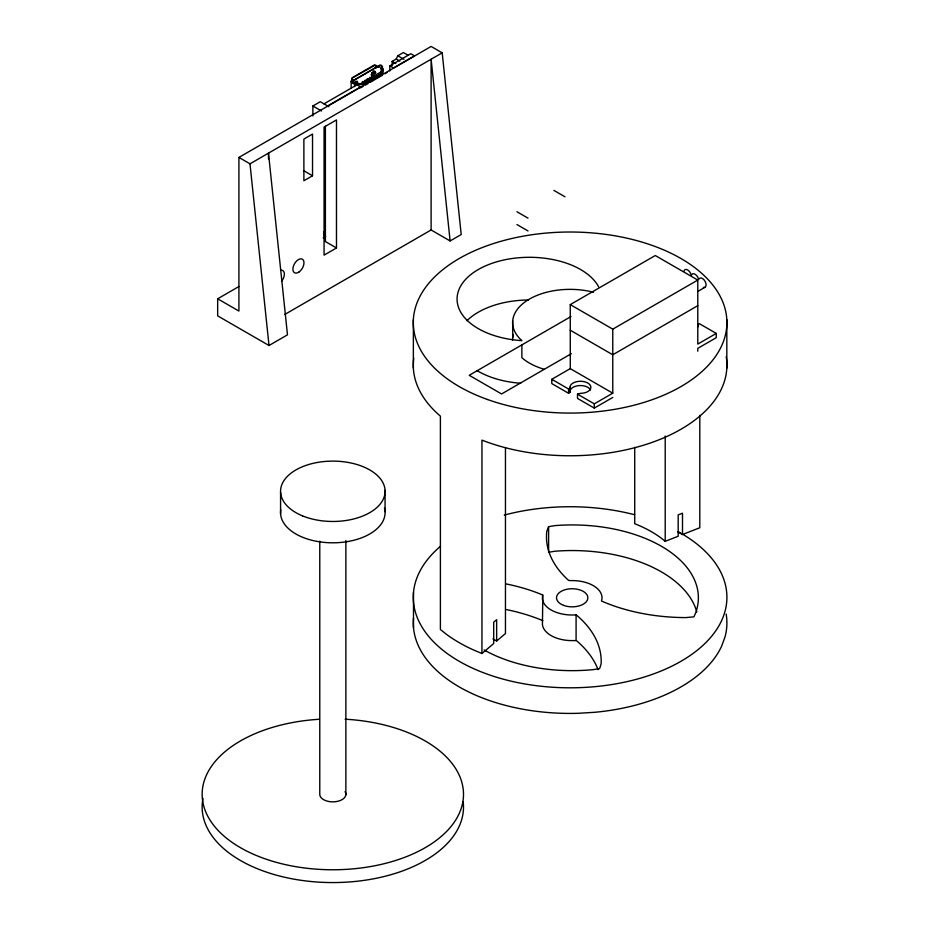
<?xml version="1.0" encoding="UTF-8"?>
<svg xmlns="http://www.w3.org/2000/svg" width="929" height="929" viewBox="0 0 929 929"><rect width="100%" height="100%" fill="white"/><g stroke="black" fill="none" stroke-linecap="round" stroke-linejoin="round"><path stroke-width="1.39" d="M351.894 81.473L351.731 78.303L374.596 65.448M506.421 583.981A141.986 81.973 0 0 1 542.548 594.92L542.431 599.066A29.833 17.221 0 0 0 574.389 614.963L576.526 615.114A141.986 81.973 0 0 1 601.121 663.968L599.623 668.613L593.434 669.612A126.205 72.857 0 0 1 484.055 649.952M542.826 595.048L542.431 624.683A29.833 17.221 0 0 0 574.389 640.58L576.526 640.72A141.986 81.973 0 0 1 598.044 669.716M374.712 71.986L373.795 73.077L373.795 77.177M354.715 82.751L354.762 82.681A1.637 0.941 60 0 1 354.495 83.145M548.609 526.697L546.798 531.272A140 80.835 0 0 0 568.478 580.277L569.965 580.625A29.833 17.221 0 0 1 601.481 601.005A140 80.835 0 0 0 685.753 617.599L693.928 616.844L695.496 613.268A126.205 72.857 0 0 0 554.752 525.628L548.609 526.697L548.609 552.302L554.752 551.245A126.205 72.857 0 0 1 696.82 612.002M392.131 65.564L392.131 61.384L396.195 59.038L397.809 55.775L403.407 52.547L408.342 55.392M379.078 65.971C379.613 63.683 383.143 65.692 381.296 67.248A1.428 0.824 -60 0 0 380.913 68.491L381.262 68.7A1.312 0.755 0 0 1 381.645 69.187L381.645 71.812A1.312 0.755 0 0 1 381.262 72.346L382.539 73.031L372.738 78.547L372.366 79.894M380.902 68.491L382.516 66.842L381.424 65.599M352.672 81.531L352.997 80.765A3.263 1.881 60 0 0 352.254 78.965L352.416 77.641L374.596 64.844L375.908 65.309A3.263 1.881 60 0 1 376.651 67.109L376.326 67.875M372.599 76.886L362.833 82.414A1.626 0.941 60 0 0 362.426 83.215L362.066 83.424A1.312 0.755 0 0 1 361.149 83.645L356.678 83.645A1.312 0.755 0 0 1 355.761 83.424L355.401 83.215A1.428 0.824 -60 0 0 355.017 82.414L352.799 81.137A1.428 0.824 -60 0 1 353.183 81.938A1.324 0.766 0 0 1 352.997 80.765L351.894 80.126A3.147 1.823 0 0 0 352.079 82.576L354.646 84.063A2.88 1.661 0 0 0 356.678 84.551L361.149 84.551A2.88 1.661 0 0 0 363.181 84.063L382.376 72.985A2.88 1.661 0 0 0 383.212 71.812L383.212 69.234A2.88 1.661 0 0 0 382.376 68.061L382.016 67.852M373.237 78.408L364.04 83.656L362.426 83.215M413.765 358.129A156.815 90.531 0 0 0 440.392 416.122L440.392 629.514L446.187 634.124A156.815 90.531 0 0 0 473.987 650.172L481.954 653.505L493.705 643.53L493.705 622.186L496.643 619.689L496.643 641.033L492.927 638.885M496.643 641.033L505.457 633.543L505.457 447.546M375.548 66.47L376.651 67.109A1.324 0.766 0 0 1 378.684 67.213L379.798 66.574M312.876 115.962L312.876 105.999L320.273 101.725L328.901 106.707M371.774 72.741L373.795 71.707M356.237 82.1L357.154 82.124L356.237 83.215L357.34 83.854L358.129 83.238L356.237 81.322M373.795 71.196L374.248 71.696M355.401 83.215L354.297 83.854L352.672 83.053M355.761 83.424L354.646 84.063L354.646 86.56M373.795 71.963L375.827 72.625L374.898 73.716L373.795 73.077M323.966 103.862L356.933 84.829L360.638 86.966L327.67 105.999M389.832 65.843L410.804 53.731L414.497 55.868L393.524 67.968L389.832 65.843L389.832 70.964M268.481 158.94L268.481 153.146L287.479 334.835L269.004 345.507L217.665 315.872L217.665 298.801L238.916 311.064L238.916 157.419L431.114 46.45L442.192 52.848L461.202 234.538L450.112 240.948L431.114 229.974L284.738 314.478M360.591 87.837L363.03 86.432M365.469 85.027L367.907 83.622M370.334 82.216L382.527 75.179M384.954 73.774L387.393 72.369M238.916 157.419L249.994 163.818L442.192 52.848M312.527 175.767L303.888 180.749L303.888 139.06L312.527 134.066L312.527 175.767L303.899 170.785M217.665 298.801L239.02 286.469M323.187 237.87L325.696 236.419M336.484 247.962L324.07 255.138L324.07 127.099L336.484 119.922L336.484 247.962L325.394 241.563L325.394 126.205M697.784 280.07L612.768 329.156L612.768 393.176L570.267 368.627L570.267 304.607L655.282 255.533L697.784 280.07L697.784 344.09L716.259 333.418L716.259 337.691L697.784 348.363L697.784 351.208M570.987 316.545L469.238 375.293L501.567 393.954L571.347 353.67M697.621 291.532L705.018 287.27M612.768 397.438L594.293 408.11L577.501 398.413L577.501 394.151L580.428 393.339A10.451 6.038 0 0 0 590.879 387.3A10.451 6.038 0 0 0 580.428 381.273A10.451 6.038 0 0 0 569.976 387.3L570.151 392.352L568.571 393.269L551.78 383.572L551.78 379.299L570.267 368.627M697.784 305.676L612.768 354.762L570.267 330.225M551.78 379.299L568.571 388.996L570.151 388.09M577.501 394.151L594.293 403.848L612.768 393.176M634.728 447.302L634.728 523.724A114.999 66.389 0 0 1 665.21 541.317L678.182 536.219L678.182 514.887L682.501 513.191L682.501 534.523L699.792 527.742L699.792 415.275M542.826 620.653L542.548 620.537A141.986 81.973 0 0 0 506.421 609.587M397.809 55.775L403.976 59.328M396.195 59.038L399.888 61.175M392.131 61.384L395.824 63.52M371.205 74.575L372.355 75.249L371.391 75.191L372.297 72.52A1.637 0.941 60 0 1 372.053 73.008M553.893 190.399L564.983 196.809M516.93 211.742L528.02 218.141M716.259 333.418L699.467 323.733L697.888 324.639L698.074 325.417A10.451 6.038 0 0 1 697.714 326.985M312.876 105.999L321.504 110.981M516.93 224.551L528.02 230.949M570.267 304.607L612.768 329.156M677.531 531.655L682.501 534.523M373.191 71.01L374.341 71.638A1.637 0.941 60 0 0 374.863 71.127L374.898 72.601M373.47 76.619C372.912 74.97 370.799 76.573 372.181 77.664M368.662 79.395C368.116 77.746 366.003 79.348 367.373 80.44M363.866 82.17C363.076 80.451 361.369 82.263 362.589 83.459M355.749 81.392L356.794 81.775A1.637 0.941 60 0 0 357.305 81.253L357.34 82.739M569.976 387.3L570.151 392.352M450.112 240.948L431.114 59.259L431.114 229.974M249.994 163.818L269.004 345.507M371.17 78.512C370.996 76.248 368.325 77.792 369.8 79.302M366.363 81.287C366.189 79.023 363.518 80.568 364.992 82.077M726.826 319.704L726.826 368.081M665.21 436.049L665.21 541.317M594.293 403.848L594.293 408.11M576.085 614.766L576.085 640.371M568.571 388.996L568.571 393.269M521.877 344.903L521.877 357.7A57.493 33.2 0 0 0 543.988 369.208M512.68 320.819L512.68 337.889M481.954 653.505L481.954 440.114A156.815 90.531 0 0 0 649.917 443.156A156.815 90.531 0 0 0 726.211 356.713M413.359 319.704L413.359 368.081M413.498 592.539L413.498 627.621M385.059 490.338L385.059 511.682M382.376 70.546L382.376 68.061L381.262 68.7L381.262 72.439M351.162 81.369L351.162 88.394M345.867 540.469L345.867 794.713M319.773 541.131L319.773 793.923A13.064 7.548 0 0 0 334.858 801.773A13.064 7.548 0 0 0 345.019 791.613M280.57 492.242L280.57 513.574M520.716 383.236A72.369 41.782 0 0 1 476.902 370.497M466.927 320.702A72.369 41.782 0 0 1 528.462 299.986M512.611 340.2A57.493 33.2 0 0 1 513.307 334.428M598.624 286.829A72.369 41.782 0 0 0 517.65 257.856A72.369 41.782 0 0 0 457.103 300.311A72.369 41.782 0 0 0 521.877 340.629A57.493 33.2 0 0 1 526.371 300.996A57.493 33.2 0 0 1 593.48 292.229M682.258 534.001A156.815 90.531 0 0 1 686.833 657.72A156.815 90.531 0 0 1 473.314 668.508A156.815 90.531 0 0 1 440.601 546.206M504.273 515.096A156.815 90.531 0 0 1 634.553 514.736M678.634 531.934A156.815 90.531 0 0 1 680.98 533.258M726.164 614.092A156.815 90.531 0 0 1 724.98 637.039L721.566 646.317A156.815 90.531 0 0 1 594.63 712.299L578.302 713.298A156.815 90.531 0 0 1 413.498 618.145M345.1 719.209A130.675 75.446 0 0 1 444.132 833.847A130.675 75.446 0 0 1 222.252 834.521A130.675 75.446 0 0 1 319.146 719.278M463.141 801.588A130.675 75.446 0 0 1 330.097 882.55A130.675 75.446 0 0 1 203.01 798.452M384.443 507.908A52.268 30.181 0 0 1 334.463 542.791A52.268 30.181 0 0 1 280.779 509.789M280.535 270.269A7.838 4.529 -60 0 1 284.344 273.498A7.838 4.529 -60 0 1 281.592 281.29M325.15 238.079A21.959 12.681 -60 0 1 323.966 231.902M375.862 66.331A3.147 1.823 0 0 1 379.508 66.424M378.695 67.213A1.428 0.824 -60 0 1 379.078 65.971M371.635 77.908A1.626 0.941 60 0 1 372.03 77.095L381.308 71.742A1.626 0.941 60 0 0 380.913 72.555M684.046 271.036A5.226 3.019 60 0 1 687.623 269.933A5.226 3.019 60 0 1 691.188 275.158M569.976 391.573A10.451 6.038 0 0 1 579.069 385.593A10.451 6.038 0 0 1 590.53 390.006M691.443 275.309A5.226 3.019 60 0 1 695.008 274.206A5.226 3.019 60 0 1 698.585 279.432M699.2 278.758A5.226 3.019 60 0 1 705.332 281.835A5.226 3.019 60 0 1 703.358 287.409M364.83 73.914L352.997 80.765L376.651 67.109L364.83 73.914M487.458 399.493A156.815 90.531 0 0 0 726.826 325.394A156.815 90.531 0 0 0 495.993 242.759A156.815 90.531 0 0 0 487.458 399.493M563.636 605.383A15.677 9.058 0 0 0 587.836 598.264A15.677 9.058 0 0 0 565.064 589.729A15.677 9.058 0 0 0 563.636 605.383M302.54 515.885A52.268 30.181 0 0 0 384.861 494.135A52.268 30.181 0 0 0 311.064 463.85A52.268 30.181 0 0 0 302.54 515.885M299.022 272A7.838 4.529 -60 0 0 302.924 259.621A7.838 4.529 -60 0 0 293.367 266.298A7.838 4.529 -60 0 0 299.022 272"/></g></svg>
